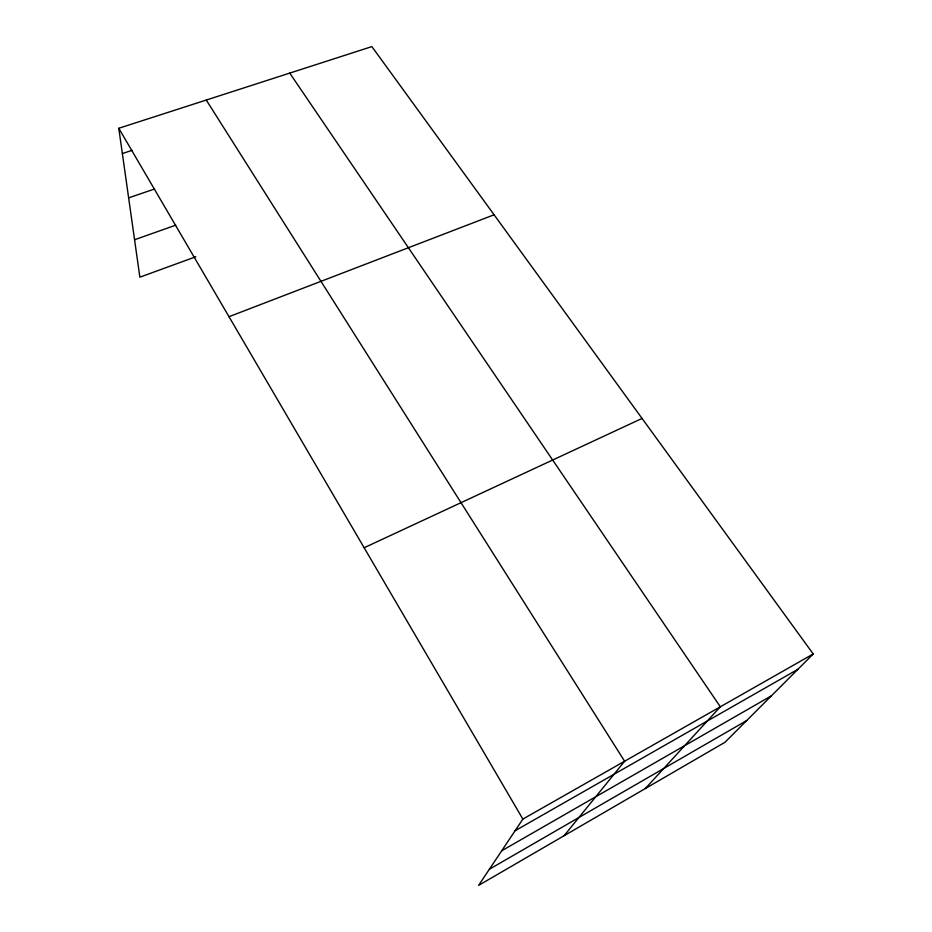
<?xml version="1.0" encoding="UTF-8"?>
<svg xmlns="http://www.w3.org/2000/svg" width="932" height="932" viewBox="0 0 932 932"><rect width="100%" height="100%" fill="white"/><g stroke="black" fill="none" stroke-linecap="round" stroke-linejoin="round"><path stroke-width="1.4" d="M813.217 653.973L522.864 819.088L478.582 885.4L724.979 742.28L813.217 653.973L371.868 46.6L118.783 128.278L139.87 277.177L195.86 256.754M564.07 835.748L624.615 761.234L206.263 100.05M645.34 788.542L720.331 706.794L289.747 73.104M489.37 869.253L746.707 720.541M501.707 850.788L771.381 695.843M515.081 830.75L797.897 669.304M364.156 547.748L642.055 418.433M228.992 316.694L494.088 214.791M134.569 239.745L175.74 225.171M128.639 197.864L154.514 189.01M122.36 153.547L132.006 150.367M118.783 128.278L522.864 819.088"/></g></svg>
